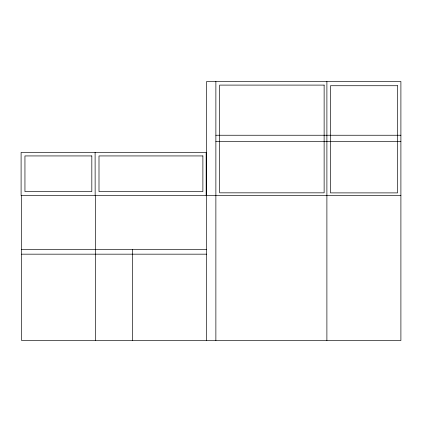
<?xml version="1.0" encoding="UTF-8"?>
<svg xmlns="http://www.w3.org/2000/svg" width="422" height="422" viewBox="0 0 422 422"><rect width="100%" height="100%" fill="white"/><g stroke="black" fill="none" stroke-linecap="round" stroke-linejoin="round"><path stroke-width="0.63" d="M215.874 135.246L400.9 135.246M215.874 141.417L400.9 141.417M400.9 195.581L21.1 195.581L21.1 152.411L206.168 152.411L206.168 195.581M21.596 249.544L206.622 249.544M21.596 254.171L206.622 254.171M326.892 81.483L326.892 340.517M215.874 81.483L215.874 340.517M206.622 340.517L206.622 81.483L400.9 81.483L400.9 340.517L21.596 340.517L21.596 195.581M132.613 249.544L132.613 340.517M95.609 195.581L95.609 340.517M95.108 152.411L95.156 195.581M324.133 85.102L219.672 85.102L219.672 192.838L324.133 192.838L324.133 85.102M397.545 85.729L330.473 85.729L330.473 192.891L397.545 192.891L397.545 85.729M91.822 155.934L24.945 155.934L24.945 191.588L91.822 191.588L91.822 155.934M202.882 155.934L98.996 155.934L98.996 191.588L202.882 191.588L202.882 155.934"/></g></svg>
